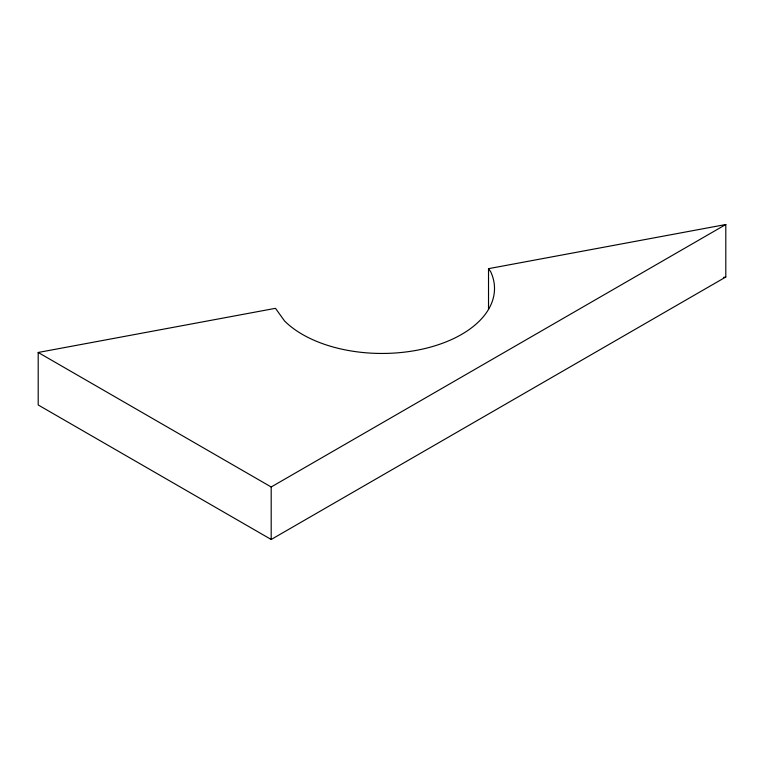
<?xml version="1.0" encoding="UTF-8"?>
<svg xmlns="http://www.w3.org/2000/svg" width="764" height="764" viewBox="0 0 764 764"><rect width="100%" height="100%" fill="white"/><g stroke="black" fill="none" stroke-linecap="round" stroke-linejoin="round"><path stroke-width="1.15" d="M38.2 352.471L271.191 486.983L725.8 224.52L725.8 277.017L271.191 539.479L38.2 404.968L38.2 352.471L275.479 308.322L284.561 320.976A112.509 64.959 0 0 0 425.051 348.508A112.509 64.959 0 0 0 490.679 271.688L488.521 268.67L725.8 224.52M723.46 277.447L725.8 277.017M488.521 268.67L488.521 309.239M271.191 486.983L271.191 539.479"/></g></svg>
